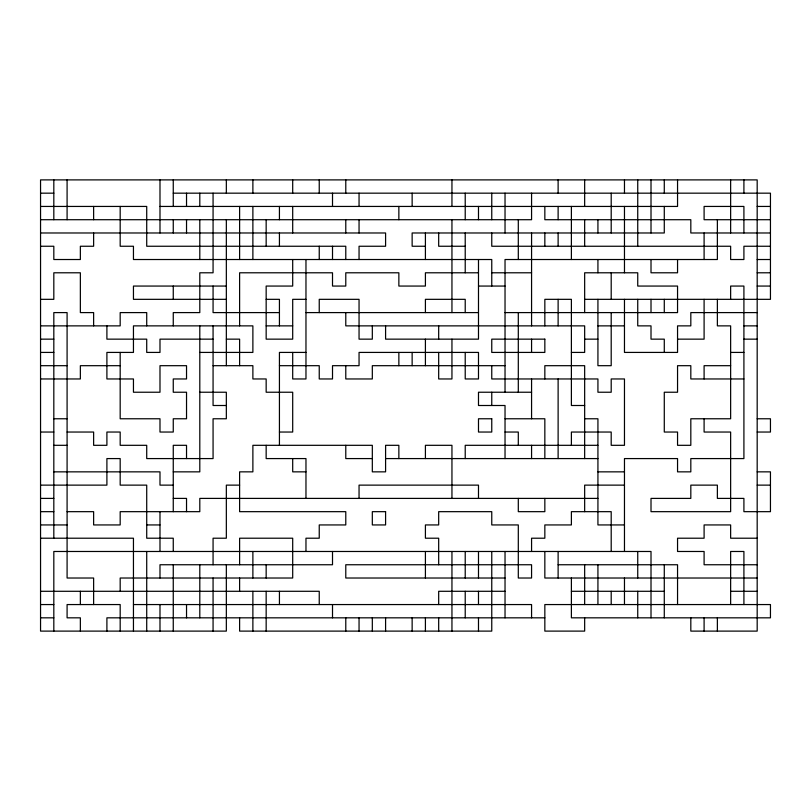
<?xml version="1.0" encoding="UTF-8"?>
<svg xmlns="http://www.w3.org/2000/svg" width="811" height="811" viewBox="0 0 811 811"><rect width="100%" height="100%" fill="white"/><g stroke="black" fill="none" stroke-linecap="round" stroke-linejoin="round"><path stroke-width="1.22" d="M40.55 193.17L53.82 193.17M173.26 193.17L770.45 193.17L770.45 299.33L584.66 299.33M40.55 206.44L146.72 206.44L146.72 246.25L345.78 246.25L345.78 259.52M159.99 206.44L677.55 206.44L677.55 179.89M757.18 206.44L770.45 206.44M40.55 219.71L531.57 219.71L531.57 193.17M770.45 219.71L704.1 219.71L704.1 206.44L743.91 206.44L743.91 232.98M40.55 232.98L385.59 232.98L385.59 246.25L359.05 246.25L359.05 259.52M770.45 232.98L690.82 232.98L690.82 219.71L544.84 219.71L544.84 206.44M40.55 246.25L53.82 246.25L53.82 259.52L80.36 259.52L80.36 246.25L93.63 246.25L93.63 232.98M425.41 246.25L412.14 246.25L412.14 232.98L664.28 232.98L664.28 206.44M465.22 246.25L438.68 246.25L438.68 232.98M770.45 246.25L743.91 246.25L743.91 259.52L730.64 259.52L730.64 246.25L491.76 246.25L491.76 232.98M757.18 259.52L770.45 259.52M478.49 272.79L425.41 272.79L425.41 286.06L398.86 286.06L398.86 272.79L345.78 272.79L345.78 286.06L332.51 286.06L332.51 272.79L239.61 272.79L239.61 325.87M491.76 272.79L531.57 272.79M757.18 272.79L770.45 272.79M226.34 286.06L133.45 286.06L133.45 299.33L226.34 299.33M478.49 286.06L505.03 286.06M757.18 286.06L770.45 286.06M40.55 299.33L53.82 299.33L53.82 272.79L80.36 272.79L80.36 312.6L93.63 312.6L93.63 325.87M266.16 299.33L279.43 299.33L279.43 325.87M305.97 299.33L292.7 299.33L292.7 339.15L266.16 339.15L266.16 286.06L292.7 286.06L292.7 259.52M279.43 312.6L213.07 312.6L213.07 286.06M305.97 312.6L478.49 312.6M505.03 312.6L677.55 312.6L677.55 286.06L637.74 286.06L637.74 272.79L584.66 272.79L584.66 312.6M757.18 312.6L690.82 312.6L690.82 325.87L677.55 325.87L677.55 352.42L624.47 352.42L624.47 299.33M40.55 325.87L120.18 325.87L120.18 312.6L146.72 312.6L146.72 325.87M266.16 325.87L292.7 325.87M597.93 325.87L624.47 325.87M743.91 325.87L757.18 325.87M40.55 339.15L53.82 339.15M213.07 339.15L159.99 339.15L159.99 352.42L146.72 352.42L146.72 339.15L106.9 339.15L106.9 325.87M226.34 339.15L239.61 339.15L239.61 365.69M584.66 339.15L597.93 339.15M677.55 339.15L704.1 339.15L704.1 299.33M743.91 339.15L757.18 339.15M40.55 352.42L53.82 352.42M199.8 352.42L252.88 352.42L252.88 325.87L133.45 325.87L133.45 352.42L106.9 352.42L106.9 378.96L133.45 378.96L133.45 392.23L159.99 392.23L159.99 365.69L186.53 365.69L186.53 378.96L173.26 378.96L173.26 392.23L186.53 392.23L186.53 418.77L173.26 418.77L173.26 432.04L159.99 432.04L159.99 418.77L120.18 418.77L120.18 352.42M305.97 352.42L279.43 352.42L279.43 445.31M571.39 352.42L584.66 352.42L584.66 325.87L345.78 325.87L345.78 312.6M730.64 352.42L743.91 352.42M40.55 365.69L67.09 365.69M120.18 365.69L80.36 365.69L80.36 378.96L40.55 378.96M213.07 365.69L252.88 365.69L252.88 378.96L266.16 378.96L266.16 392.23L292.7 392.23L292.7 432.04L279.43 432.04M279.43 365.69L319.24 365.69L319.24 378.96L332.51 378.96L332.51 365.69L359.05 365.69L359.05 352.42L478.49 352.42L478.49 378.96L465.22 378.96L465.22 352.42M505.03 365.69L372.32 365.69L372.32 378.96L345.78 378.96L345.78 365.69M730.64 365.69L704.1 365.69L704.1 378.96M743.91 378.96L690.82 378.96L690.82 365.69L677.55 365.69L677.55 392.23L664.28 392.23L664.28 432.04L677.55 432.04L677.55 445.31L690.82 445.31L690.82 418.77L730.64 418.77L730.64 325.87L717.37 325.87L717.37 299.33M199.8 392.23L226.34 392.23L226.34 418.77L213.07 418.77L213.07 458.58L146.72 458.58L146.72 445.31L120.18 445.31L120.18 432.04L106.9 432.04L106.9 445.31L93.63 445.31L93.63 432.04L67.09 432.04M531.57 392.23L478.49 392.23L478.49 405.5L505.03 405.5L505.03 458.58M226.34 405.5L213.07 405.5L213.07 325.87M584.66 405.5L571.39 405.5L571.39 299.33L544.84 299.33L544.84 325.87M53.82 418.77L67.09 418.77M505.03 418.77L544.84 418.77L544.84 458.58M584.66 418.77L597.93 418.77L597.93 524.94L624.47 524.94M757.18 418.77L770.45 418.77L770.45 432.04L757.18 432.04M40.55 432.04L53.82 432.04M505.03 432.04L518.3 432.04L518.3 445.31M53.82 445.31L67.09 445.31M597.93 445.31L465.22 445.31L465.22 458.58M372.32 458.58L345.78 458.58L345.78 445.31M385.59 458.58L597.93 458.58M53.82 471.85L159.99 471.85L159.99 485.13L173.26 485.13M173.26 471.85L199.8 471.85L199.8 325.87M305.97 471.85L292.7 471.85L292.7 458.58M597.93 471.85L624.47 471.85M757.18 471.85L770.45 471.85L770.45 511.67L743.91 511.67L743.91 498.4L717.37 498.4L717.37 485.13L690.82 485.13L690.82 498.4L651.01 498.4L651.01 511.67L730.64 511.67L730.64 432.04L704.1 432.04L704.1 418.77M40.55 485.13L106.9 485.13L106.9 458.58L120.18 458.58L120.18 485.13L146.72 485.13L146.72 538.21L173.26 538.21L173.26 551.48M239.61 485.13L226.34 485.13L226.34 538.21L213.07 538.21L213.07 564.75M624.47 485.13L584.66 485.13L584.66 511.67M757.18 485.13L770.45 485.13M40.55 498.4L53.82 498.4M173.26 498.4L186.53 498.4L186.53 511.67M597.93 498.4L199.8 498.4L199.8 511.67L120.18 511.67L120.18 524.94L93.63 524.94L93.63 511.67L67.09 511.67M40.55 511.67L53.82 511.67M40.55 524.94L67.09 524.94M146.72 524.94L159.99 524.94M40.55 538.21L133.45 538.21L133.45 631.11M757.18 538.21L730.64 538.21L730.64 524.94L704.1 524.94L704.1 538.21L677.55 538.21L677.55 551.48L704.1 551.48L704.1 564.75L757.18 564.75M558.12 564.75L677.55 564.75L677.55 604.56M505.03 578.02L345.78 578.02L345.78 564.75L531.57 564.75L531.57 578.02L518.3 578.02L518.3 524.94L491.76 524.94L491.76 511.67L438.68 511.67L438.68 524.94L425.41 524.94L425.41 538.21L438.68 538.21L438.68 564.75M757.18 578.02L544.84 578.02L544.84 551.48M40.55 591.29L319.24 591.29L319.24 604.56M505.03 591.29L438.68 591.29L438.68 604.56M571.39 591.29L664.28 591.29M730.64 591.29L757.18 591.29M40.55 604.56L53.82 604.56M133.45 604.56L531.57 604.56L531.57 617.83M40.55 617.83L53.82 617.83M544.84 617.83L106.9 617.83L106.9 631.11M743.91 179.89L743.91 193.17M743.91 604.56L743.91 551.48L730.64 551.48L730.64 604.56M730.64 179.89L730.64 232.98M730.64 299.33L730.64 286.06L743.91 286.06L743.91 458.58L690.82 458.58L690.82 471.85L677.55 471.85L677.55 458.58L624.47 458.58L624.47 551.48M717.37 219.71L717.37 259.52L505.03 259.52L505.03 392.23M717.37 617.83L717.37 631.11M704.1 232.98L704.1 259.52M704.1 617.83L704.1 631.11M690.82 617.83L690.82 631.11L757.18 631.11L757.18 179.89L40.55 179.89L40.55 631.11L226.34 631.11L226.34 564.75M677.55 259.52L677.55 272.79L651.01 272.79L651.01 259.52M664.28 179.89L664.28 193.17M664.28 299.33L664.28 312.6M664.28 352.42L664.28 339.15L651.01 339.15L651.01 325.87L637.74 325.87L637.74 299.33M664.28 564.75L664.28 617.83M651.01 179.89L651.01 232.98M651.01 299.33L651.01 312.6M651.01 617.83L651.01 551.48L53.82 551.48L53.82 631.11M637.74 179.89L637.74 246.25M637.74 551.48L637.74 578.02M637.74 591.29L637.74 617.83M624.47 179.89L624.47 193.17M624.47 206.44L624.47 272.79M624.47 578.02L624.47 604.56M611.2 193.17L611.2 232.98M611.2 272.79L611.2 299.33M611.2 312.6L611.2 365.69L597.93 365.69L597.93 299.33M611.2 551.48L611.2 511.67L571.39 511.67L571.39 524.94L544.84 524.94L544.84 538.21L531.57 538.21L531.57 551.48M611.2 591.29L611.2 604.56M597.93 219.71L597.93 232.98M597.93 259.52L597.93 272.79M597.93 564.75L597.93 604.56M584.66 179.89L584.66 206.44M584.66 219.71L584.66 246.25M584.66 458.58L584.66 365.69L544.84 365.69L544.84 378.96M584.66 564.75L584.66 604.56M584.66 617.83L584.66 631.11L544.84 631.11L544.84 604.56L770.45 604.56L770.45 617.83L571.39 617.83L571.39 578.02M571.39 206.44L571.39 259.52M571.39 445.31L571.39 432.04L611.2 432.04L611.2 445.31L624.47 445.31L624.47 378.96L611.2 378.96L611.2 392.23L597.93 392.23L597.93 378.96L491.76 378.96L491.76 365.69M558.12 179.89L558.12 193.17M558.12 206.44L558.12 219.71M558.12 232.98L558.12 246.25M558.12 299.33L558.12 325.87M558.12 378.96L558.12 458.58M558.12 551.48L558.12 578.02M544.84 232.98L544.84 246.25M544.84 498.4L544.84 511.67L518.3 511.67L518.3 498.4M531.57 232.98L531.57 325.87M531.57 339.15L531.57 352.42M531.57 378.96L531.57 418.77M531.57 445.31L531.57 458.58M518.3 219.71L518.3 259.52M518.3 312.6L518.3 392.23M505.03 193.17L505.03 232.98M505.03 551.48L505.03 617.83M491.76 193.17L491.76 219.71M491.76 286.06L491.76 259.52L133.45 259.52L133.45 246.25L120.18 246.25L120.18 206.44M491.76 392.23L491.76 405.5M491.76 551.48L491.76 631.11L239.61 631.11L239.61 617.83M478.49 206.44L478.49 219.71M478.49 259.52L478.49 339.15L385.59 339.15L385.59 325.87M478.49 498.4L478.49 485.13L359.05 485.13L359.05 498.4M478.49 551.48L478.49 578.02M478.49 591.29L478.49 604.56M478.49 617.83L478.49 631.11M465.22 193.17L465.22 219.71M465.22 232.98L465.22 272.79M465.22 312.6L465.22 299.33L425.41 299.33L425.41 312.6M465.22 551.48L465.22 578.02M465.22 591.29L465.22 617.83M451.95 179.89L451.95 206.44M451.95 219.71L451.95 312.6M451.95 339.15L451.95 378.96L438.68 378.96L438.68 352.42M451.95 498.4L451.95 445.31L425.41 445.31L425.41 458.58M451.95 551.48L451.95 631.11M438.68 325.87L438.68 339.15M438.68 617.83L438.68 631.11M425.41 232.98L425.41 259.52M425.41 339.15L425.41 365.69M425.41 551.48L425.41 578.02M425.41 617.83L425.41 631.11M412.14 193.17L412.14 206.44M412.14 352.42L412.14 365.69M412.14 617.83L412.14 631.11M398.86 206.44L398.86 219.71M398.86 352.42L398.86 365.69M398.86 458.58L398.86 445.31L385.59 445.31L385.59 471.85L372.32 471.85L372.32 445.31L252.88 445.31L252.88 471.85L239.61 471.85L239.61 511.67L345.78 511.67L345.78 524.94L319.24 524.94L319.24 538.21L305.97 538.21L305.97 551.48M385.59 617.83L385.59 631.11M372.32 325.87L372.32 339.15L359.05 339.15L359.05 299.33L319.24 299.33L319.24 312.6M372.32 617.83L372.32 631.11M359.05 193.17L359.05 206.44M359.05 219.71L359.05 232.98M359.05 617.83L359.05 631.11M345.78 179.89L345.78 193.17M345.78 219.71L345.78 232.98M345.78 617.83L345.78 631.11M332.51 193.17L332.51 206.44M332.51 246.25L332.51 259.52M332.51 551.48L332.51 564.75L159.99 564.75L159.99 578.02M332.51 604.56L332.51 617.83M319.24 179.89L319.24 193.17M319.24 246.25L319.24 259.52M305.97 259.52L305.97 378.96L292.7 378.96L292.7 352.42M305.97 498.4L305.97 458.58L266.16 458.58L266.16 445.31M292.7 179.89L292.7 193.17M292.7 206.44L292.7 232.98M279.43 206.44L279.43 219.71M279.43 232.98L279.43 246.25M279.43 591.29L279.43 604.56M266.16 219.71L266.16 246.25M266.16 564.75L266.16 578.02M266.16 591.29L266.16 631.11M252.88 179.89L252.88 193.17M252.88 206.44L252.88 259.52M252.88 551.48L252.88 578.02M252.88 591.29L252.88 631.11M239.61 206.44L239.61 259.52M239.61 564.75L239.61 538.21L292.7 538.21L292.7 578.02L120.18 578.02L120.18 591.29M239.61 578.02L239.61 591.29M226.34 179.89L226.34 193.17M226.34 219.71L226.34 365.69M213.07 193.17L213.07 272.79L199.8 272.79L199.8 312.6L173.26 312.6L173.26 325.87M213.07 578.02L213.07 631.11M199.8 193.17L199.8 206.44M199.8 219.71L199.8 259.52M199.8 564.75L199.8 617.83M186.53 193.17L186.53 206.44M186.53 219.71L186.53 232.98M186.53 458.58L186.53 445.31L173.26 445.31L173.26 511.67M186.53 604.56L186.53 617.83M173.26 179.89L173.26 206.44M173.26 219.71L173.26 232.98M173.26 286.06L173.26 299.33M173.26 564.75L173.26 631.11M159.99 179.89L159.99 232.98M159.99 511.67L159.99 551.48M159.99 604.56L159.99 631.11M146.72 551.48L146.72 631.11M120.18 631.11L120.18 604.56L67.09 604.56L67.09 617.83L80.36 617.83L80.36 631.11M93.63 206.44L93.63 219.71M93.63 604.56L93.63 578.02L67.09 578.02L67.09 312.6L53.82 312.6L53.82 538.21M80.36 591.29L80.36 604.56M67.09 179.89L67.09 219.71M53.82 179.89L53.82 219.71M544.84 339.15L491.76 339.15L491.76 352.42L544.84 352.42L544.84 339.15M491.76 418.77L478.49 418.77L478.49 432.04L491.76 432.04L491.76 418.77M385.59 511.67L372.32 511.67L372.32 524.94L385.59 524.94L385.59 511.67"/></g></svg>
